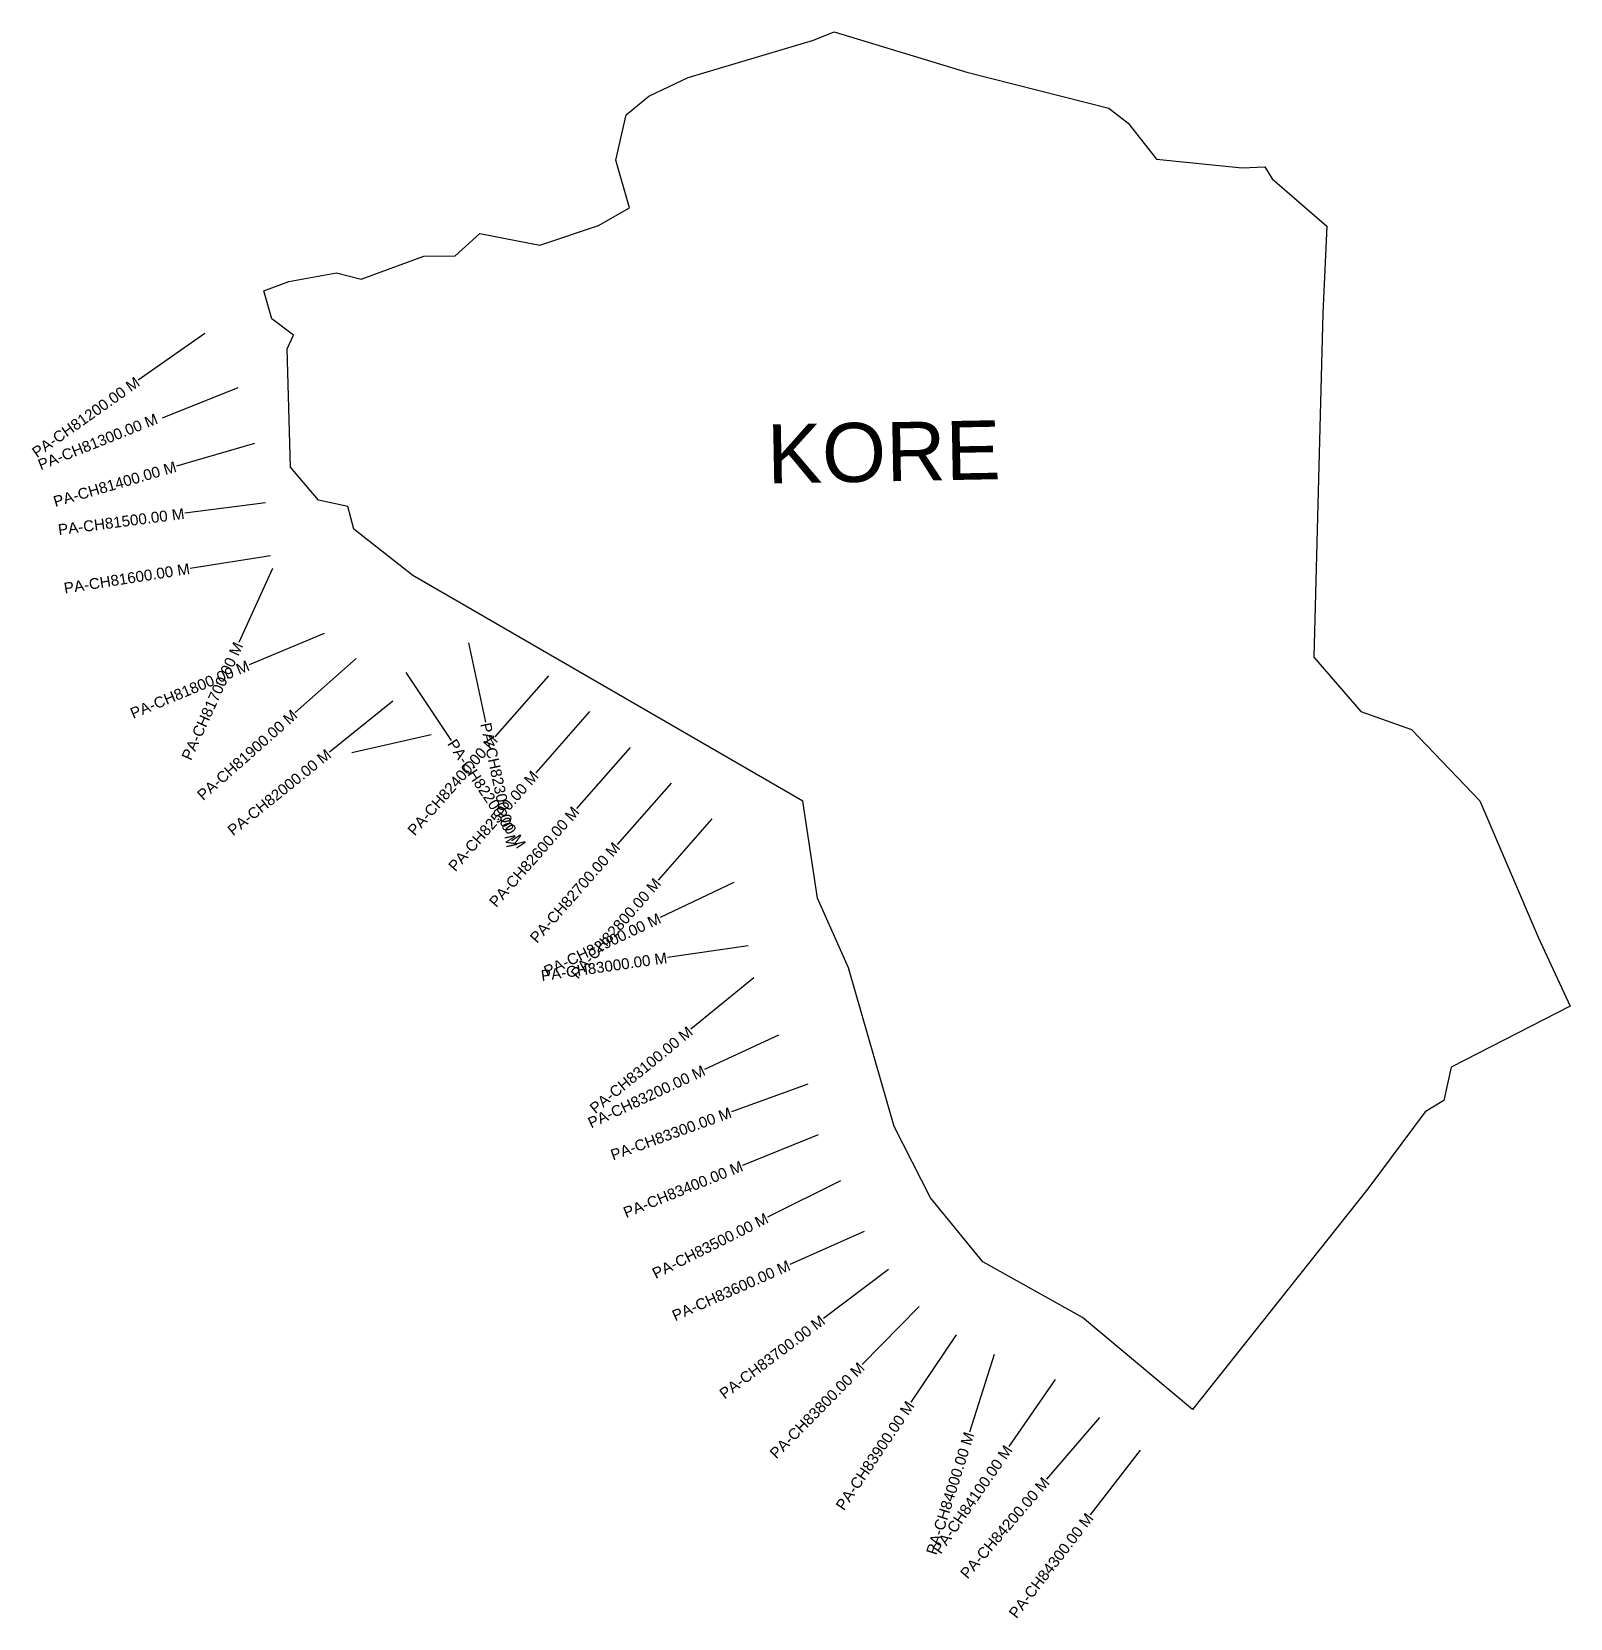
# Model space of a CAD drawing. Header units: metres. Extents: x 261383 to 264218, y 2159059 to 2161982.
import ezdxf
from ezdxf.enums import TextEntityAlignment as Align

# ---------------------------------------------------------------- set-up
doc = ezdxf.new("R2010")
doc.units = ezdxf.units.M
for name, color, linetype in [('CS', 134, 'Continuous'), ('CSMark', 6, 'Continuous'), ('village', 3, 'Continuous'), ('VILLAGE NAME', 250, 'Continuous')]:
    doc.layers.add(name, color=color, linetype=linetype)
doc.styles.add('DynamicDimensions', font='arial.ttf')
doc.styles.get("Standard").update_dxf_attribs({"font": 'simplex.shx'})

msp = doc.modelspace()

# ---------------------------------------------------------------- linework, layer by layer
at = {"color": 6, "flags": 128}
msp.add_lwpolyline([(262478.5, 2161828.9), (262520.3, 2161863.5)], dxfattribs=at)
at = {"layer": 'CS'}
for p, q in [((261702.5, 2161426.3), (261579.8, 2161339.9)), ((261762.9, 2161325.9), (261623.6, 2161270.3)), ((261794.1, 2161223.5), (261650.1, 2161181.6)), ((261814.4, 2161114.1), (261665.6, 2161094.8)), ((261823.6, 2161016.6), (261675.4, 2160993.3)), ((261827.2, 2160993.1), (261765.1, 2160856.5)), ((261922.2, 2160873.4), (261783.8, 2160815.7)), ((262188.1, 2160856.4), (262219.4, 2160709.7)), ((261981.4, 2160827.3), (261869, 2160727.9)), ((262072.8, 2160801.2), (262156.1, 2160676.4)), ((262335.8, 2160795.5), (262236.8, 2160682.8)), ((262048.7, 2160748.9), (261931.8, 2160654.9)), ((262410.9, 2160729.6), (262312, 2160616.8)), ((261972.9, 2160654), (262119.1, 2160687.4)), ((262486.1, 2160663.6), (262387.1, 2160550.9)), ((262561.3, 2160597.7), (262462.3, 2160484.9)), ((262636.4, 2160531.7), (262537.5, 2160419)), ((262677.2, 2160414.5), (262541.5, 2160350.4)), ((262703.4, 2160297.6), (262554.9, 2160276.3)), ((262714, 2160239), (262597.9, 2160144.1)), ((262759.1, 2160133.3), (262623.2, 2160069.9)), ((262813.5, 2160042.9), (262672.5, 2159991.8)), ((262832.2, 2159949.5), (262693.1, 2159893.4)), ((262873.5, 2159865.2), (262739.3, 2159798.1)), ((262917.3, 2159771.4), (262780.1, 2159710.7)), ((262961.8, 2159701.8), (262842, 2159611.5)), ((263018.4, 2159633.3), (262913.3, 2159526.3)), ((263086.9, 2159581.3), (263003.1, 2159456.9)), ((263156.4, 2159545.1), (263111.2, 2159402)), ((263268.7, 2159499), (263183.6, 2159375.4)), ((263350.9, 2159429.2), (263253.2, 2159315.4)), ((263425.3, 2159368.5), (263333.7, 2159249.8))]:
    msp.add_line(p, q, dxfattribs=at)
at = {"layer": 'village', "color": 6}
for points in [[(262520.3, 2161863.5, 0), (262592.6, 2161897.8, 0), (262823.6, 2161966.6, 0), (262861.6, 2161982, 0), (263106.5, 2161907.4, 0), (263367.8, 2161840.9, 0), (263403.3, 2161813.6, 0), (263455.9, 2161747.3, 0), (263613.3, 2161731.1, 0), (263655.5, 2161733.2, 0), (263668.7, 2161711, 0), (263769.8, 2161623.8, 0), (263762.4, 2161463.3, 0), (263745.6, 2160830, 0), (263832, 2160729.7, 0), (263925.3, 2160696.7, 0), (264051.3, 2160565.1, 0), (264159, 2160314, 0), (264218, 2160187, 0)], [(264218, 2160187, 0), (263998.5, 2160074.6, 0), (263984.9, 2160012.8, 0), (263950.7, 2159992.2, 0), (263845.3, 2159850.2, 0), (263521.9, 2159443.5, 0), (263319.4, 2159613.4, 0), (263135.5, 2159715.5, 0), (263039.6, 2159833.5, 0), (262972.2, 2159965.1, 0), (262888.5, 2160257.1, 0), (262831, 2160385.6, 0), (262804.4, 2160564.3, 0), (262085.4, 2160980.2, 0), (261977.1, 2161065.5, 0), (261966, 2161107.3, 0), (261911.7, 2161119, 0), (261860.5, 2161179.8, 0), (261853.8, 2161397.8, 0), (261865.8, 2161423.1, 0), (261825.7, 2161452.8, 0), (261811, 2161504.6, 0), (261857.2, 2161522.1, 0), (261945.2, 2161537.9, 0), (261990.5, 2161526.2, 0), (262106.1, 2161568.4, 0), (262163.4, 2161569, 0), (262209.2, 2161610.2, 0), (262319.3, 2161588.8, 0), (262427.5, 2161625.2, 0), (262484.9, 2161657.8, 0), (262459.5, 2161745.2, 0), (262478.5, 2161828.9, 0)]]:
    msp.add_polyline3d(points, dxfattribs=at)

# ---------------------------------------------------------------- texts
at = {"layer": 'CSMark', "style": 'DynamicDimensions'}
for s, rotation, p in [('PA-CH81200.00 M', 35.1666, (261579, 2161339.3)), ('PA-CH81300.00 M', 21.7452, (261614.1, 2161270)), ('PA-CH81400.00 M', 16.2403, (261649.1, 2161181.3)), ('PA-CH81500.00 M', 7.398, (261664.6, 2161094.6)), ('PA-CH81600.00 M', 8.9537, (261674.5, 2160993.1)), ('PA-CH81700.00 M', 65.564, (261764.7, 2160855.6)), ('PA-CH81800.00 M', 22.6201, (261782.8, 2160815.3)), ('PA-CH81900.00 M', 41.4987, (261868.3, 2160727.3)), ('PA-CH82400.00 M', 48.7274, (262236.2, 2160682.1)), ('PA-CH82000.00 M', 38.7868, (261931, 2160654.3)), ('PA-CH82500.00 M', 48.7274, (262311.3, 2160616.1)), ('PA-CH82600.00 M', 48.7274, (262386.5, 2160550.1)), ('PA-CH82700.00 M', 48.7274, (262461.6, 2160484.2)), ('PA-CH82800.00 M', 48.7274, (262536.8, 2160418.2)), ('PA-CH82900.00 M', 25.3012, (262540.6, 2160350)), ('PA-CH83000.00 M', 8.1756, (262553.9, 2160276.1)), ('PA-CH83100.00 M', 39.2427, (262597.1, 2160143.5)), ('PA-CH83200.00 M', 25.0238, (262622.3, 2160069.5)), ('PA-CH83300.00 M', 19.9086, (262671.5, 2159991.5)), ('PA-CH83400.00 M', 21.9431, (262692.2, 2159893.1)), ('PA-CH83500.00 M', 26.5657, (262738.4, 2159797.6)), ('PA-CH83600.00 M', 23.8942, (262779.2, 2159710.3)), ('PA-CH83700.00 M', 37.0077, (262841.2, 2159610.9)), ('PA-CH83800.00 M', 45.5051, (262912.6, 2159525.6)), ('PA-CH83900.00 M', 56.0504, (263002.6, 2159456.1)), ('PA-CH84000.00 M', 72.4816, (263110.9, 2159401.1)), ('PA-CH84100.00 M', 55.4346, (263183.1, 2159374.6)), ('PA-CH84200.00 M', 49.3659, (263252.6, 2159314.6)), ('PA-CH84300.00 M', 52.3519, (263333.1, 2159249))]:
    msp.add_text(s, height=20, rotation=rotation, dxfattribs=at).set_placement(p, align=Align.MIDDLE_RIGHT)
for s, rotation, p in [('PA-CH82300.00 M', 282.0549, (262219.6, 2160708.7)), ('PA-CH82200.00 M', 303.7146, (262156.7, 2160675.6))]:
    msp.add_text(s, height=20, rotation=rotation, dxfattribs=at).set_placement(p, align=Align.MIDDLE_LEFT)
at = {"layer": 'VILLAGE NAME', "insert": (262736.9, 2161258.2), "char_height": 108.748, "attachment_point": 1, "rotation": 1.1028}
msp.add_mtext_dynamic_manual_height_columns('{\\fArial|b0|i0|c0|p34;KORE}', width=726.929, gutter_width=543.7, heights=[0], dxfattribs=at)

doc.saveas('drawing.dxf')
